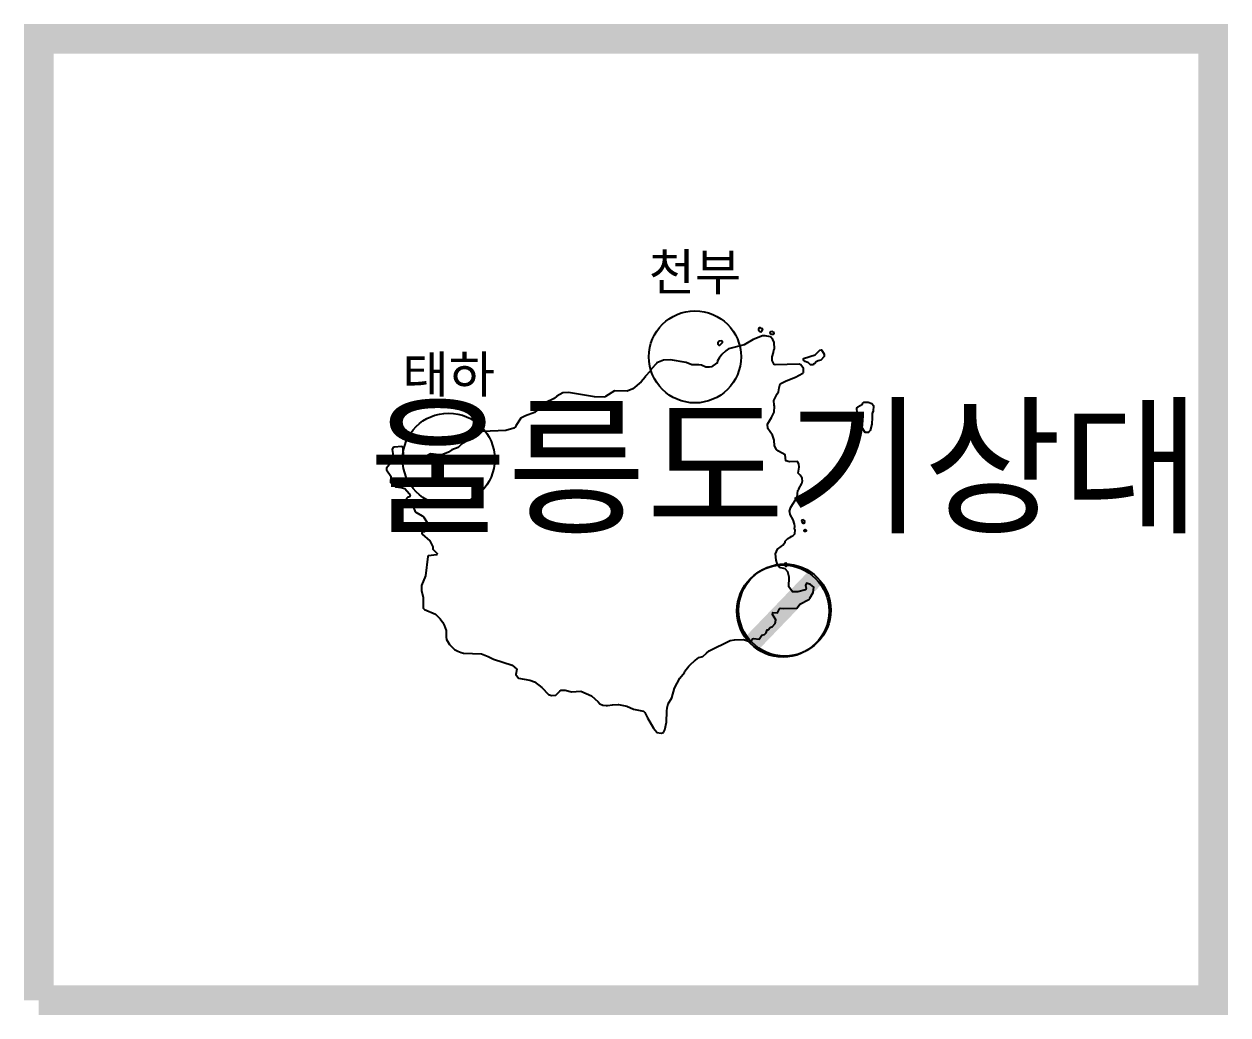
# Model space of a CAD drawing. Header units: millimetres. Extents: x -19392 to 580976, y -49129 to 736091.
# Drawn here: x 523988 to 556664, y 438230 to 465116 of the extents above; entities that cross this region are included whole.
import ezdxf
from ezdxf.enums import TextEntityAlignment as Align

# ---------------------------------------------------------------- set-up
doc = ezdxf.new("R2010")
doc.units = ezdxf.units.MM
for name, color, linetype in [('2122', 7, 'Continuous'), ('AWS', 4, 'Continuous'), ('AWS명', 2, 'Continuous'), ('EL', 2, 'Continuous'), ('Point', 1, 'Continuous'), ('관측소명', 3, 'Continuous'), ('기상청', 1, 'Continuous')]:
    doc.layers.add(name, color=color, linetype=linetype)
doc.styles.get("Standard").update_dxf_attribs({"font": ''})
doc.styles.get('Standard').set_extended_font_data('Gulim')

# ---------------------------------------------------------------- blocks, each defined once
blk = doc.blocks.new('관측소(기상청)')
at = {"layer": '기상청', "const_width": 500}
blk.add_lwpolyline([(821, 874), (-914, -926)], dxfattribs=at)
at = {"layer": '기상청'}
blk.add_circle((-46, -26), 1250, dxfattribs=at)

msp = doc.modelspace()

# ---------------------------------------------------------------- linework, layer by layer
at = {"linetype": 'Continuous', "const_width": 800}
for points in [[(524388, 460547), (524388, 464716), (556264, 464716), (556264, 438630), (540211, 438630)], [(524388, 445391), (524388, 460547)], [(524388, 438630), (524388, 445391)], [(530290, 438630), (524388, 438630)], [(540211, 438630), (530290, 438630)]]:
    msp.add_lwpolyline(points, dxfattribs=at)
at = {"layer": '2122', "color": 7}
for points in [[(544036, 456845), (544008, 456860), (543976, 456875), (543950, 456876), (543927, 456863), (543921, 456837), (543921, 456812), (543935, 456789), (543957, 456772), (543984, 456769), (544008, 456778), (544024, 456793), (544035, 456818), (544036, 456846), (544036, 456846)], [(539772, 455007), (539749, 454996), (539471, 455000), (538763, 455115), (538613, 455113), (538452, 455023), (538378, 454953), (538136, 454843), (537972, 454687), (537841, 454577), (537600, 454488), (537468, 454427), (537333, 454212), (537334, 454199), (537279, 454149), (537060, 454089), (536433, 454058), (536250, 454001), (536150, 453956), (536047, 453854), (536021, 453854), (535983, 453807), (535983, 453794), (535859, 453717), (535768, 453631), (535601, 453567), (535508, 453497), (535353, 453438), (535258, 453432), (535022, 453451), (534941, 453413), (534941, 453413), (534861, 453330), (534700, 453271), (534537, 453269), (534439, 453287), (534329, 453334), (534285, 453421), (534282, 453608), (534237, 453651), (534031, 453632), (533994, 453620), (533976, 453572), (534000, 453462), (533980, 453291), (533967, 453276), (533962, 453241), (533822, 453070), (533822, 453019), (533943, 452847), (533934, 452678), (533946, 452678), (534067, 452555), (534220, 452538), (534319, 452513), (534438, 452380), (534464, 452326), (534453, 452291), (534392, 452267), (534372, 452247), (534372, 452204), (534550, 452016), (534590, 451910), (534590, 451910), (534621, 451870), (534797, 451773), (534826, 451748), (534932, 451594), (534939, 451460), (534910, 451395), (534898, 451375), (534845, 451340), (534805, 451330), (534786, 451298), (534797, 451276), (535002, 451095), (535080, 450934), (535086, 450872), (535201, 450748), (535195, 450711), (534952, 450688), (534946, 450670), (534886, 450144), (534777, 449886), (534779, 449749), (534820, 449561), (534818, 449271), (534856, 449234), (535152, 449104), (535278, 448976), (535350, 448881), (535392, 448805), (535446, 448659), (535444, 448484), (535450, 448416), (535450, 448416), (535537, 448285), (535675, 448148), (535761, 448096), (535850, 448060), (535916, 448047), (536405, 448031), (536588, 447958), (536727, 447885), (537236, 447719), (537362, 447608), (537339, 447464), (537409, 447365), (537717, 447314), (537846, 447264), (538044, 447117), (538223, 446922), (538304, 446898), (538423, 446906), (538532, 447014), (538570, 447039), (538677, 447041), (538847, 446994), (539102, 447017), (539392, 446884), (539567, 446728), (539613, 446675), (539695, 446632), (539784, 446625), (539827, 446622), (539964, 446642), (540126, 446652), (540126, 446652), (540352, 446605), (540534, 446527), (540804, 446468), (540835, 446434), (540910, 446287), (541072, 446010), (541163, 445902), (541163, 445890), (541282, 445876), (541340, 445897), (541356, 445908), (541381, 445963), (541427, 446172), (541433, 446469), (541443, 446562), (541470, 446673), (541567, 446837), (541643, 447100), (541783, 447371), (541915, 447520), (541924, 447555), (542035, 447697), (542059, 447716), (542201, 447855), (542213, 447856), (542305, 447925), (542411, 447956), (542515, 448049), (542584, 448108), (543149, 448391), (543273, 448408), (543273, 448408), (543516, 448416), (543705, 448351), (543760, 448433), (543785, 448446), (543941, 448429), (544014, 448537), (544083, 448551), (544126, 448595), (544162, 448683), (544187, 448683), (544236, 448740), (544299, 448766), (544378, 448849), (544389, 448949), (544299, 449097), (544311, 449147), (544436, 449143), (544491, 449250), (544509, 449266), (544597, 449258), (544965, 449270), (545045, 449378), (545287, 449500), (545318, 449537), (545409, 449689), (545425, 449840), (545330, 449913), (545224, 449943), (545199, 449880), (545213, 449812), (545207, 449774), (545207, 449774), (545195, 449762), (544990, 449714), (544846, 449712), (544750, 449848), (544758, 450104), (544719, 450253), (544643, 450333), (544492, 450372), (544454, 450425), (544431, 450479), (544403, 450572), (544386, 450742), (544434, 450868), (544541, 450937), (544584, 450977), (544650, 451058), (544649, 451084), (544717, 451156), (544758, 451175), (544761, 451188), (544797, 451198), (544800, 451212), (544853, 451230), (544909, 451281), (544914, 451394), (544901, 451413), (544906, 451494), (544898, 451550), (544865, 451668), (544781, 451806), (544770, 451873), (544770, 451873), (544768, 451898), (544804, 452010), (544968, 452282), (544990, 452458), (545015, 452483), (545014, 452502), (545098, 452653), (545114, 452726), (545112, 452779), (545110, 452797), (545053, 452877), (545002, 452933), (545024, 453095), (545013, 453181), (544978, 453245), (544760, 453235), (544660, 453266), (544644, 453432), (544461, 453530), (544410, 453573), (544353, 453672), (544344, 453822), (544298, 453965), (544177, 454138), (544168, 454263), (544276, 454439), (544351, 454584), (544361, 454747), (544348, 454778), (544336, 454902), (544431, 455085), (544431, 455085), (544467, 455136), (544481, 455249), (544508, 455355), (544675, 455439), (544930, 455531), (545128, 455640), (545140, 455665), (545145, 455771), (545074, 455870), (545024, 455888), (544378, 455872), (544350, 455881), (544291, 455989), (544290, 456089), (544330, 456207), (544335, 456264), (544356, 456302), (544347, 456477), (544314, 456555), (544244, 456632), (544101, 456655), (544031, 456653), (543777, 456556), (543535, 456417), (543112, 456302), (543038, 456251), (542927, 456152), (542851, 456055), (542811, 455978), (542798, 455919), (542780, 455917), (542780, 455917), (542645, 455820), (542595, 455803), (542489, 455805), (542371, 455857), (542306, 455868), (542113, 455874), (541955, 455933), (541536, 456008), (541342, 455999), (541163, 455927), (541163, 455915), (541010, 455756), (540978, 455694), (540850, 455552), (540844, 455533), (540739, 455408), (540507, 455220), (540362, 455159), (540012, 455160), (539772, 455007), (539772, 455007)], [(542892, 456420), (542941, 456477), (542946, 456499), (542927, 456517), (542859, 456510), (542822, 456466), (542817, 456434), (542848, 456404), (542873, 456401), (542892, 456420), (542892, 456420)], [(544348, 456733), (544330, 456759), (544302, 456770), (544261, 456768), (544238, 456758), (544231, 456740), (544236, 456724), (544255, 456709), (544287, 456698), (544318, 456705), (544341, 456712), (544348, 456722), (544347, 456732), (544347, 456732)], [(545454, 455903), (545418, 455892), (545405, 455871), (545331, 455868), (545280, 455923), (545186, 455956), (545148, 455993), (545147, 456046), (545464, 456144), (545587, 456266), (545630, 456273), (545707, 456161), (545702, 456092), (545616, 455997), (545544, 455978), (545492, 455949), (545454, 455903), (545454, 455903)], [(547012, 454442), (546999, 454263), (546952, 454087), (546909, 454043), (546909, 454030), (546822, 454035), (546735, 454163), (546723, 454165), (546663, 454287), (546648, 454291), (546558, 454475), (546564, 454538), (546601, 454578), (546593, 454682), (546599, 454714), (546617, 454732), (546741, 454801), (546747, 454820), (546790, 454854), (546897, 454853), (547002, 454825), (547048, 454764), (547038, 454601), (547007, 454557), (547012, 454442), (547012, 454442)], [(545180, 451620), (545158, 451644), (545136, 451663), (545100, 451659), (545092, 451639), (545096, 451618), (545123, 451578), (545143, 451569), (545164, 451576), (545176, 451603), (545179, 451620), (545179, 451620)], [(545190, 451348), (545173, 451348), (545162, 451361), (545164, 451383), (545173, 451397), (545191, 451398), (545207, 451393), (545219, 451386), (545219, 451366), (545215, 451355), (545201, 451346), (545190, 451348), (545190, 451348)], [(544697, 450461), (544685, 450479), (544664, 450486), (544635, 450479), (544627, 450466), (544632, 450442), (544639, 450425), (544659, 450405), (544683, 450407), (544696, 450421), (544697, 450461), (544697, 450461)]]:
    msp.add_lwpolyline(points, dxfattribs=at)
at = {"layer": 'AWS'}
for centre in [(542198, 456086), (535513, 453310)]:
    msp.add_circle(centre, 1250, dxfattribs=at)
at = {"layer": '기상청'}
msp.add_circle((544634, 449215), 1250, dxfattribs=at)

# ---------------------------------------------------------------- block references
at = {"layer": 'Point'}
msp.add_blockref('관측소(기상청)', (544634, 449215), dxfattribs=at)

# ---------------------------------------------------------------- texts
at = {"layer": 'AWS명'}
for s, p in [('천부', (542198, 457586)), ('태하', (535513, 454810))]:
    msp.add_text(s, height=1000, dxfattribs=at).set_placement(p, align=Align.BOTTOM_CENTER)
at = {"layer": 'EL'}
msp.add_text('0.000', height=2.5, dxfattribs=at).set_placement((544634, 449214), align=Align.TOP_CENTER)
at = {"layer": '관측소명'}
msp.add_text('울릉도기상대', height=3000, dxfattribs=at).set_placement((544634, 450715), align=Align.BOTTOM_CENTER)

doc.saveas('drawing.dxf')
